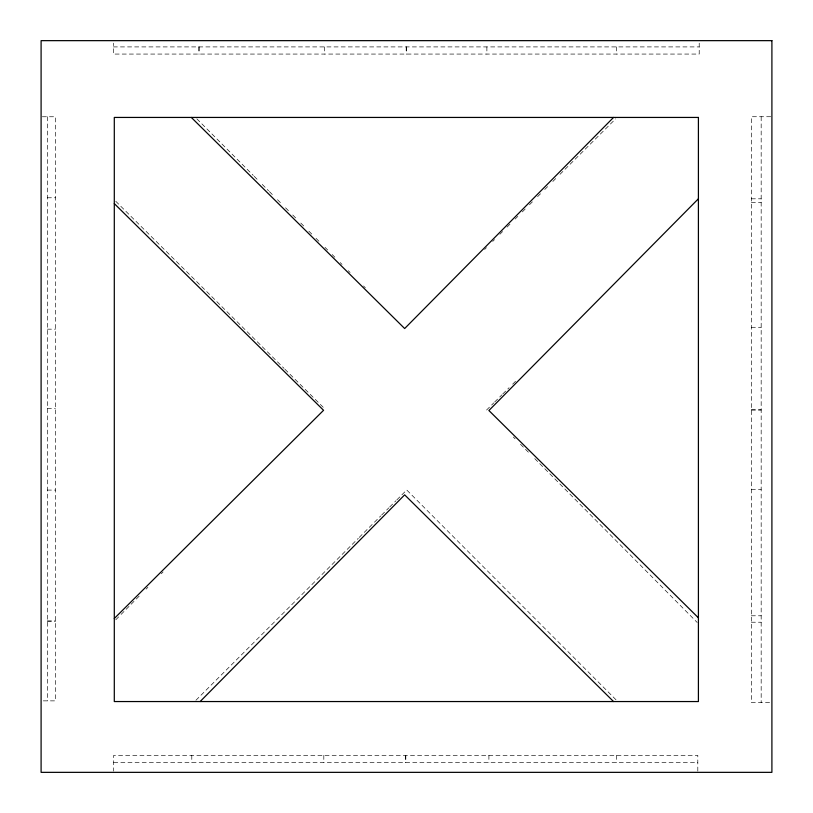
<?xml version="1.0" encoding="UTF-8"?>
<svg xmlns="http://www.w3.org/2000/svg" width="813" height="813" viewBox="0 0 813 813"><rect width="100%" height="100%" fill="white"/><g stroke="black" fill="none" stroke-linecap="round" stroke-linejoin="round"><path stroke-width="0.61" stroke-dasharray="4.07 3.05" d="M115.771 619.791L120.233 615.278M121.127 614.374L135.405 599.933M136.289 599.039L140.751 594.527M146.106 589.11L147.895 587.301M161.279 573.765L163.057 571.956M484.619 249.469L486.418 247.68M492.698 241.41L494.497 239.622M499.883 234.256L502.576 231.573M507.058 227.091L510.645 223.514M515.137 219.043L517.83 216.36M522.312 211.888L525.909 208.301M529.497 204.724L533.978 200.252M537.576 196.675L541.163 193.098M544.751 189.51L549.242 185.039M552.83 181.462L556.417 177.884M560.005 174.307L615.644 118.83M195.943 700.247L358.299 538.308M359.194 537.413L373.543 523.094M374.447 522.2L380.718 515.94M381.622 515.046L388.797 507.881M389.691 506.987L395.972 500.727M396.866 499.832L406.734 489.995L616.457 700.247M486.56 410.037L493.765 402.892M494.67 401.998L501.865 394.864M502.769 393.97L509.07 387.72M512.668 384.153L516.265 380.586M113.312 46.91L699.21 46.91M770.714 116.726L751.334 116.726L751.334 702.615L770.714 702.615M42.347 116.757L55.406 116.757L55.406 700.867L42.347 700.867M47.357 197.772L55.406 197.772M751.334 198.809L761.171 198.809M751.334 202.691L761.171 202.691M751.334 327.293L761.171 327.293M47.357 329.163L55.406 329.163M47.357 408.36L55.406 408.36M751.334 409.335L761.171 409.335M751.334 410.148L761.171 410.148M751.334 489.558L761.171 489.558M47.357 490.087L55.406 490.087M751.334 615.787L761.171 615.787M47.357 620.858L55.406 620.858M47.357 621.63L55.406 621.63M751.334 622.219L761.171 622.219M113.698 762.513L697.808 762.513M115.771 201.289L284.052 368.38M284.957 369.275L324.55 408.593M196.837 118.83L253.3 175.445M254.195 176.34L258.676 180.832M262.264 184.429L268.534 190.72M269.428 191.614L273.91 196.106M277.497 199.703L281.979 204.195M285.556 207.793L289.143 211.39M292.731 214.978L297.212 219.48M300.8 223.067L304.377 226.664M308.859 231.156L312.446 234.754M316.033 238.341L319.611 241.939M324.997 247.335L327.68 250.028M332.161 254.52L334.854 257.213M340.23 262.609L342.019 264.408M348.289 270.699L350.088 272.497M363.533 285.973L365.322 287.772M513.338 437.038L515.127 438.837M520.483 444.244L530.3 454.142M534.761 458.644L697.198 622.484M761.171 116.726L761.171 702.615M699.21 43.15L699.21 54.065L113.312 54.065L113.312 43.15M697.808 771.12L697.808 755.358L113.698 755.358L113.698 771.12M616.478 755.358L616.478 762.513M616.427 46.91L616.427 54.065M488.908 755.358L488.908 762.513M486.885 46.91L486.885 54.065M406.652 46.91L406.652 54.065M406.195 46.91L406.195 54.065M405.819 755.358L405.819 762.513M405.535 755.358L405.535 762.513M324.692 46.91L324.692 54.065M323.818 755.358L323.818 762.513M199.358 46.91L199.358 54.065M198.545 46.91L198.545 54.065M191.797 755.358L191.797 762.513M47.357 116.757L47.357 700.867"/><path stroke-width="1.22" d="M613.541 117.438L404.661 328.533L191.319 117.438M200.14 701.548L404.661 494.853L613.541 701.548M698.408 198.779L488.898 410.514L698.408 617.819M114.298 618.49L323.564 410.301L114.298 203.596M771.903 40.65L41.097 40.65L41.097 772.35L771.903 772.35L771.903 40.65M698.408 117.438L114.298 117.438L114.298 701.548L698.408 701.548L698.408 117.438"/></g></svg>
